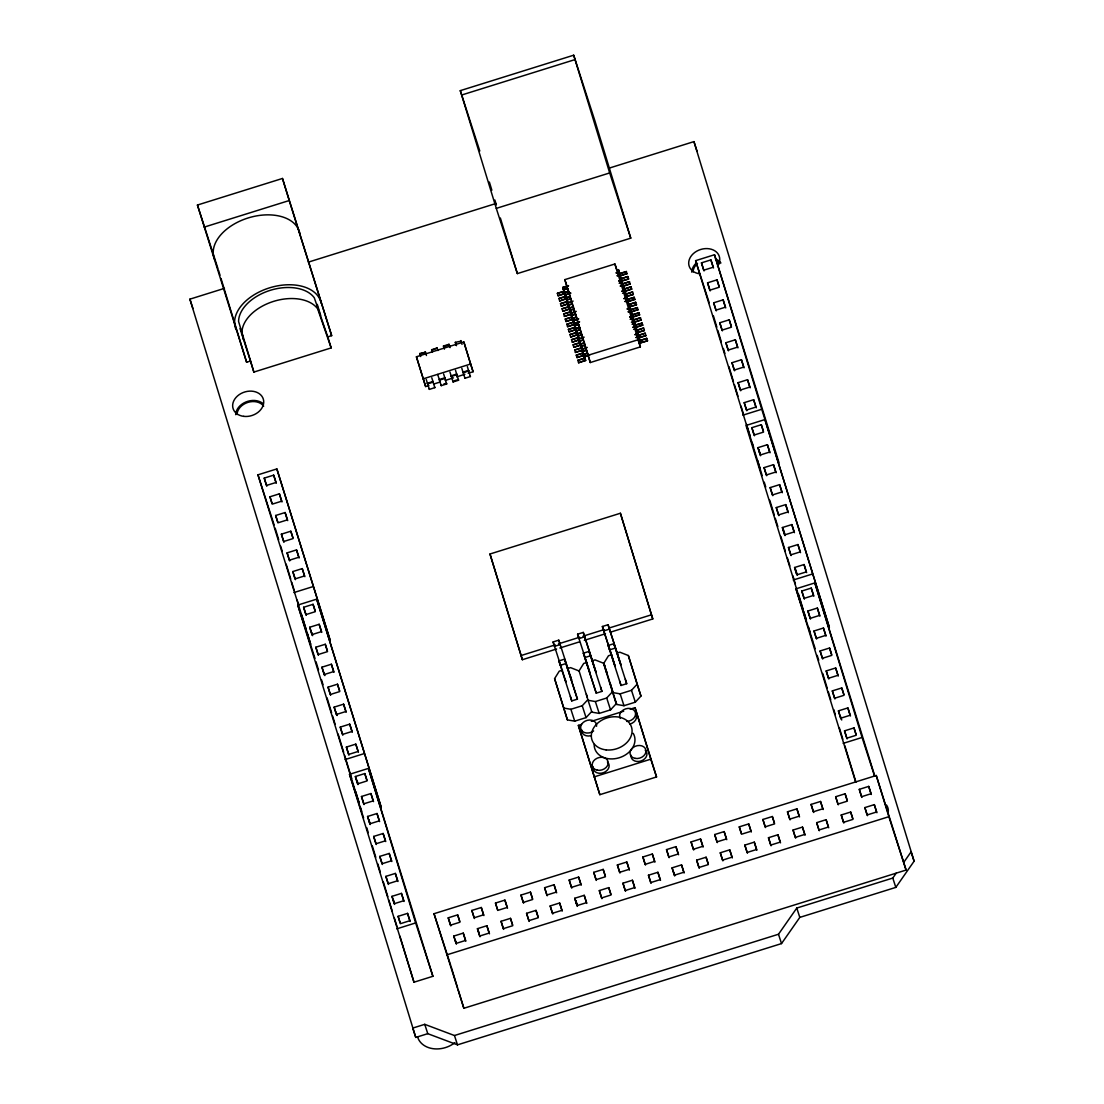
<?xml version="1.0" encoding="UTF-8"?>
<svg xmlns="http://www.w3.org/2000/svg" width="1104" height="1104" viewBox="0 0 1104 1104"><rect width="100%" height="100%" fill="white"/><g stroke="black" fill="none" stroke-linecap="round" stroke-linejoin="round"><path stroke-width="1.5" d="M591.689 711.528L586.058 717.614L574.729 721.147L567.415 719.891L554.594 678.629L559.245 671.177L562.474 670.169M616.598 653.209L619.841 652.188L628.342 655.528L640.941 696.086L635.324 702.172L623.981 705.704L616.681 704.449L603.86 663.187L608.497 655.735L611.74 654.727M608.856 168.222L693.947 141.616L914.098 861.203L895.813 887.395L799.807 917.396L781.508 943.589L457.484 1044.853L427.772 1033.675L415.766 1037.415L412.744 1028.086L424.75 1024.333L454.462 1035.524L778.499 934.246L796.784 908.054L892.791 878.053L896.213 873.154M903.748 862.362L911.076 851.86L914.098 861.203M563.592 708.037L570.892 709.292L582.236 705.746L587.852 699.674L591.896 712.149L599.196 713.405L610.54 709.858L616.17 703.786L603.557 663.228L595.056 659.888L591.813 660.896M586.955 662.414L583.712 663.435L579.076 670.873L588.059 700.281L595.373 701.551L606.703 698.004L612.334 691.918M612.844 692.594L620.158 693.85L631.488 690.304L637.118 684.232L628.342 655.528M460.299 90.638L573.694 55.2L594.766 120.419L630.757 238.16L517.362 273.599L496.289 208.38L460.299 90.638L479.785 150.972M461.638 95.027L575.032 59.588M253.865 372.076L250.498 361.036L246.62 362.25L197.437 205.04L282.472 178.462L331.669 335.657L327.778 336.872L314.295 297.776A40.544 25.516 -17 0 0 270.204 290.338A40.544 25.516 -17 0 0 238.574 321.443L253.865 372.076L331.159 347.912L327.778 336.872M204.185 227.12L289.22 200.542L331.669 335.657M415.766 1037.415L189.902 299.156L224.457 288.351M308.361 262.131L495.931 203.509M496.289 208.38L609.684 172.942L630.757 238.16M614.9 263.98L640.375 346.891L590.295 362.54L564.82 279.629L614.9 263.98L616.75 269.666M567.746 288.53L563.523 289.869L562.764 287.399L568.408 285.632M618.778 272.233L618.516 269.942M562.861 287.702L568.56 285.867M616.267 272.688L619.082 271.819M563.44 289.607L567.663 288.282M616.101 273.019L619.178 272.108L618.406 269.611L621.938 282.541L620.821 278.719L627.872 276.524L620.917 278.981M619.344 273.833L626.382 271.625L619.247 273.557L620.365 277.394L619.648 273.433M563.923 289.745L563.247 287.523L565.151 293.581L558.113 295.789L557.354 293.333L564.406 291.125M564.475 291.373L557.354 293.333M617.164 275.641L619.979 274.758M564.337 292.546L568.574 291.235M617.246 275.89L620.089 275.089M564.434 292.85L568.808 291.428M619.91 275.738L626.975 273.585L620.02 276.041M564.655 293.374L558.113 295.789M570.658 293.002L565.013 294.754L571.403 315.634L575.626 314.295M565.496 294.906L563.992 291.194L565.483 294.851M565.096 295.03L570.727 293.25M566.725 298.742L559.687 300.937L558.928 298.48L565.966 296.231L567.07 300.053M566.062 296.534L558.928 298.48M618.737 280.789L621.552 279.905M618.82 281.037L621.635 280.154M565.91 297.694L570.147 296.383M621.662 280.237L622.697 284.901M566.007 297.997L570.382 296.576M621.483 280.885L628.631 278.981L621.593 281.189L618.102 270.011M566.628 298.397L559.687 300.937M619.413 282.997L622.228 282.113M619.261 283.314L622.311 282.362M566.587 299.902L570.823 298.591M570.892 298.839L566.669 300.178L562.764 287.399M762.188 475.603L695.603 260.654L714.509 254.748L778.982 462.631M622.394 283.866L629.459 281.686L622.49 284.128M568.312 303.89L561.26 306.084L560.501 303.628L567.539 301.378L568.643 305.201L567.139 301.502M567.635 301.682L560.501 303.628M620.31 285.936L623.125 285.053M567.497 302.855L573.128 301.088M620.393 286.184L623.249 285.398M571.955 301.737L567.98 303.034M623.07 286.033L630.136 283.894L623.167 286.336M567.801 303.669L564.82 292.67M568.229 303.641L561.26 306.084M710.907 259.895L713.156 267.251L703.703 270.204L701.454 262.849L710.907 259.895L713.515 267.982M568.16 305.063L572.396 303.738M623.498 287.633L622.794 283.742M568.243 305.311L572.479 303.986M624.064 289.276L631.033 286.833L623.967 289.013L625.085 292.836M568.353 304.166L569.885 309.037L562.833 311.245L562.074 308.789L569.112 306.526L570.216 310.348M420.707 356.551L419.755 353.432L425.468 352.286M432.382 352.273L431.609 349.733L437.143 348.008L431.885 350.285L432.106 351.003M444.429 349.14L443.463 346.021L448.997 344.296L450.073 347.622M456.283 345.442L455.331 342.323L461.044 341.177M569.209 306.829L562.074 308.789M425.468 352.286L420.017 353.998L420.238 354.715M445.105 346.159L447.824 345.29M621.883 291.097L624.698 290.214M621.966 291.346L624.422 290.669M569.071 308.002L573.293 306.677M569.153 308.306L573.528 306.884M624.643 291.194L631.709 289.041L624.74 291.484M428.918 385.531L425.647 386.552L416.415 356.771L463.846 341.95L473.078 371.731L468.179 373.262M569.774 308.706L562.833 311.245M622.559 293.305L625.375 292.422L629.363 306.636M625.071 292.795L624.367 288.889M573.97 308.885L569.747 310.21L574.121 324.328M574.052 309.134L569.83 310.472L568.712 306.65M625.637 294.437L632.606 291.98L625.554 294.161L626.658 297.997M571.458 314.185L564.406 316.393L563.661 313.936L570.685 311.673L571.803 315.509M570.782 311.977L563.661 313.936M570.644 313.15L576.274 311.397M626.396 295.693L630.37 309.879L637.408 307.685L630.274 309.617L631.378 313.453L630.674 309.493M575.101 312.032L571.127 313.329M623.208 286.654L626.617 296.217M626.23 296.396L633.365 294.437L626.313 296.645M571.348 313.853L564.406 316.393M624.133 298.453L626.948 297.569M571.32 315.358L575.543 314.047M623.981 298.77L627.058 297.873L620.655 276.966M627.21 299.584L634.262 297.376L627.127 299.322L628.231 303.145L627.527 299.198M573.031 319.346L565.979 321.54L565.234 319.084L572.272 316.889M572.355 317.138L565.234 319.084M625.043 301.392L627.859 300.509M625.112 301.64L627.969 300.84M572.217 318.311L576.44 316.986M572.314 318.601L576.674 317.179M627.79 301.489L634.855 299.336L627.886 301.792M572.935 319.056L565.979 321.54M572.893 320.505L578.524 318.752M578.606 319.001L572.976 320.781L571.858 316.958L577.751 334.788L570.713 336.996L577.654 334.457M634.11 322.147L628.7 304.469L635.752 302.289L628.797 304.732M574.604 324.493L567.566 326.687L566.807 324.231L573.832 321.982L574.949 325.804M579.421 321.692L573.79 323.458L578.841 339.784M573.887 323.762L579.586 321.926M629.39 306.691L636.511 304.745L629.459 306.94M574.508 324.148L567.566 326.687M717.007 279.864L719.256 287.233L709.817 290.186L707.567 282.817L717.007 279.864L719.104 286.336M627.293 308.747L630.108 307.864M627.127 309.079L630.191 308.126L629.101 304.345M574.466 325.666L578.689 324.341M576.178 329.641L569.14 331.849L568.381 329.392L575.419 327.184M575.501 327.433L568.381 329.392M628.19 311.701L631.005 310.817M575.363 328.606L579.586 327.281M628.273 311.949L631.115 311.149M575.46 328.909L579.835 327.488M630.936 311.797L638.002 309.644L631.046 312.087M576.095 329.392L569.14 331.849M576.04 330.814L580.262 329.489M423.163 378.851L470.594 364.03L473.078 371.731M576.523 330.952L575.018 327.253L576.509 330.91M576.122 331.09L580.345 329.737M631.943 315.04L638.981 312.832L631.847 314.764L632.951 318.601L632.247 314.64M570.713 336.996L569.954 334.54L576.992 332.276L578.096 336.113M577.075 332.58L569.954 334.54M629.763 316.848L632.578 315.965M629.846 317.096L632.661 316.213M576.937 333.753L581.159 332.442M577.033 334.057L581.408 332.635M632.509 316.945L639.575 314.792L632.62 317.248M630.439 319.056L633.254 318.173M630.274 319.373L633.337 318.421M577.613 335.961L581.836 334.65M427.414 383.254L432.947 381.529M444.802 377.816L439.268 379.541L441.241 385.655L446.692 383.957L446.471 383.226L443.739 384.082M451.122 375.843L456.656 374.118M468.524 370.406L462.976 372.131L464.95 378.244L470.401 376.547L470.18 375.815M581.918 334.898L577.696 336.237L576.592 332.401M455.497 370.309L456.849 374.698L451.315 376.436L449.963 372.034M467.351 366.597L468.703 370.985L463.169 372.724L461.817 368.336M633.517 320.188L640.472 317.731L633.42 319.925L634.538 323.748L638.912 337.852L645.95 335.644L645.205 333.187L638.14 335.368L639.257 339.204L638.54 335.243M579.324 339.949L572.286 342.143L571.527 339.687L578.565 337.438L579.669 341.26M578.648 337.741L571.527 339.687M433.831 383.999L440.372 381.956M445.271 380.425L453.454 377.872M456.725 376.85L464.908 374.284M584.154 337.148L578.51 338.914L582.898 353.059M631.419 322.244L634.262 321.443M582.981 337.783L579.007 339.08M634.082 322.092L641.148 319.939L634.193 322.396M632.012 324.203L634.828 323.32M579.186 341.122L583.423 339.797M634.51 323.693L633.82 319.801M583.492 340.046L579.269 341.384L578.165 337.562M454.241 380.797L458.326 379.528L458.546 380.245L453.095 381.943L451.094 375.705M427.372 383.116L429.387 389.367L434.824 387.656L434.603 386.938M634.234 322.713L635.09 325.335L642.128 323.141L634.993 325.073L636.111 328.895M580.897 345.097L573.859 347.291L573.1 344.834L580.138 342.585L581.242 346.408M580.221 342.889L573.1 344.834M632.909 327.143L635.725 326.273M632.992 327.391L635.449 326.729M580.083 344.062L584.32 342.737M580.18 344.365L584.554 342.944M635.656 327.239L642.721 325.1L635.766 327.543M723.12 299.846L725.369 307.202L715.916 310.155L713.667 302.8L723.12 299.846L725.728 307.919M580.4 344.876L573.859 347.291M633.586 329.351L636.401 328.468M636.083 328.854L635.393 324.949M580.759 346.27L584.996 344.945M585.065 345.193L580.842 346.532L579.738 342.709M636.594 330.275L643.632 328.04L636.663 330.496M582.484 350.244L575.432 352.452L574.673 349.996L581.711 347.732L582.815 351.569M581.808 348.036L574.673 349.996M581.67 349.209L587.3 347.443M581.753 349.513L586.127 348.091M637.629 332.276L644.377 330.496L637.339 332.69M582.374 349.913L575.432 352.452M635.159 334.512L637.974 333.629L640.803 342.626L640.127 340.405M586.569 350.092L582.332 351.417L585.148 360.387L584.458 358.165M635.007 334.829L638.084 333.932L636.967 330.096L637.684 334.057M586.652 350.341L582.415 351.693L581.311 347.857M584.389 356.716L582.884 353.004L584.002 356.84L589.633 355.06M638.236 335.644L645.205 333.187M584.057 355.391L577.006 357.599L576.247 355.143L583.298 352.935M583.381 353.183L576.247 355.143M636.056 337.451L638.871 336.568M583.243 354.356L587.466 353.045M636.139 337.7L638.995 336.899M583.326 354.66L587.701 353.239M638.816 337.548L645.95 335.644M583.961 355.115L577.006 357.599M583.919 356.564L638.071 339.77L640.375 346.891M646.778 338.335L647.537 340.791L640.486 342.999L639.727 340.529L646.778 338.335L639.809 340.791M578.579 362.747L577.834 360.29L584.858 358.041L585.631 360.553L578.579 362.747L585.52 360.208M584.954 358.345L577.834 360.29M640.389 342.695L647.537 340.791M729.22 319.815L731.469 327.17L722.03 330.124L719.767 322.768L729.22 319.815L731.317 326.273M307.174 632.84L310.679 644.281L257.95 474.83L276.856 468.924L330.082 640.016L276.856 468.924M273.682 475.148L275.931 482.503L266.478 485.456L264.229 478.101L273.682 475.148L276.29 483.235M735.333 339.784L737.582 347.139L728.129 350.092L725.88 342.737L735.333 339.784L737.941 347.87M279.395 493.833L281.644 501.202L272.191 504.155L269.942 496.786L279.395 493.833L282.003 501.92M741.433 359.752L743.682 367.108L734.229 370.061L731.98 362.705L741.433 359.752L744.041 367.839M285.108 512.532L287.357 519.887L277.904 522.841L275.655 515.485L285.108 512.532L287.716 520.619M747.546 379.721L749.795 387.076L740.342 390.029L738.093 382.674L747.546 379.721L750.154 387.808M290.821 531.217L293.071 538.573L283.631 541.526L281.382 534.17L290.821 531.217L292.919 537.689M753.646 399.703L755.895 407.072L746.456 410.026L744.206 402.656L753.646 399.703L756.268 407.79M296.534 549.916L298.784 557.272L289.345 560.225L287.095 552.869L296.534 549.916L299.156 557.989M742.854 415.173L761.746 409.267L829.38 627.458L764.893 419.575L746 425.482L806.293 620.434M761.305 424.723L763.554 432.092L754.101 435.045L751.852 427.676L761.305 424.723L763.388 431.195M302.248 568.601L304.497 575.957L295.058 578.91L292.808 571.555L302.248 568.601L304.87 576.688M293.94 592.558L312.846 586.652M767.404 444.705L769.654 452.06L760.201 455.014L757.951 447.658L767.404 444.705L770.012 452.778M359.117 803.257L297.763 605.075L316.669 599.168L381.142 807.052L316.669 599.168M313.067 604.316L315.316 611.671L305.863 614.624L303.614 607.269L313.067 604.316L315.151 610.788M773.504 464.674L775.753 472.029L766.314 474.982L764.065 467.627L773.504 464.674L776.126 472.76M556.609 649L522.371 659.709L489.983 554.001L620.393 513.25L652.781 618.944L610.402 632.192M319.166 624.284L321.416 631.654L311.977 634.607L309.727 627.238L319.166 624.284L321.788 632.371M779.617 484.642L781.867 491.998L772.414 494.951L770.164 487.595L779.617 484.642L782.225 492.729M325.28 644.267L327.529 651.622L318.076 654.575L315.827 647.22L325.28 644.267L327.364 650.725M785.717 504.611L787.966 511.966L778.513 514.919L776.264 507.564L785.717 504.611L788.325 512.698M331.379 664.235L333.629 671.591L324.19 674.544L321.94 667.189L331.379 664.235L334.001 672.322M791.83 524.579L794.08 531.935L784.627 534.902L782.377 527.533L791.83 524.579L794.438 532.666M337.493 684.204L339.742 691.559L330.289 694.513L328.04 687.157L337.493 684.204L339.577 690.676M797.93 544.548L800.179 551.917L790.726 554.87L788.477 547.501L797.93 544.548L800.538 552.635M343.592 704.173L345.842 711.528L336.389 714.481L334.139 707.126L343.592 704.173L346.201 712.259M584.609 636.829L578.951 638.609L577.599 634.193L583.271 632.413L596.105 672.405L583.271 632.413M558.79 640.168L560.142 644.584L554.47 646.351L553.118 641.935L558.79 640.168L571.624 680.147L570.271 675.731M602.384 626.492L615.218 666.485L602.384 626.492L608.056 624.726L620.89 664.705L608.056 624.726M804.043 564.544L806.293 571.9L796.84 574.853L794.59 567.497L804.043 564.544L806.651 572.631M521.033 655.555L555.271 644.86M558.527 643.839L579.71 637.215M582.981 636.194L604.164 629.57M609.063 628.038L651.443 614.804L652.781 618.944M603.736 630.908L609.394 629.142M559.866 647.993L579.421 641.879M584.32 640.348L605.503 633.724M793.238 580.014L812.144 574.108M349.706 724.141L351.955 731.497L342.502 734.45L340.253 727.094L349.706 724.141L352.314 732.228M558.928 660.923L564.586 659.143L577.433 699.136L571.762 700.916L558.928 660.923L560.266 665.339L565.938 663.559L577.433 699.136M583.395 653.182L589.067 651.401L601.915 691.394L596.243 693.16L583.395 653.182L596.243 693.16M608.18 645.481L613.852 643.701L626.699 683.693L621.028 685.474L608.18 645.481L609.532 649.897L615.204 648.117L613.852 643.701M855.71 782.17L795.943 588.832L814.835 582.926L874.796 776.029M584.747 657.584L590.419 655.817L589.067 651.401M811.233 588.087L813.482 595.442L804.043 598.396L801.794 591.04L811.233 588.087L813.855 596.174M567.332 668.638L570.575 667.63L579.076 670.97M355.805 744.124L358.055 751.493L348.616 754.446L346.366 747.091L355.805 744.124L358.427 752.21M817.346 608.056L819.596 615.411L810.143 618.364L807.893 611.009L817.346 608.056L819.955 616.142M345.014 759.593L363.906 753.687M349.513 774.318L368.405 768.412L432.892 976.295L413.986 982.201L349.513 774.318L363.616 817.981M823.446 628.024L825.695 635.393L816.256 638.347L814.007 630.977L823.446 628.024L826.068 636.111M364.803 773.559L367.052 780.928L357.613 783.881L355.364 776.512L364.803 773.559L366.901 780.031M630.191 709.182L635.048 707.664L656.549 776.954L599.845 794.687L578.358 725.383L581.587 724.376M591.316 721.34L623.705 711.211M829.559 648.007L831.809 655.362L822.356 658.315L820.106 650.96L829.559 648.007L831.643 654.465M370.916 793.541L373.166 800.897L363.713 803.85L361.463 796.495L370.916 793.541L373.525 801.614M835.659 667.975L837.908 675.331L828.455 678.284L826.206 670.928L835.659 667.975L838.267 676.062M377.016 813.51L379.265 820.865L369.826 823.819L367.577 816.463L377.016 813.51L379.624 821.597M841.772 687.944L844.022 695.299L834.569 698.252L832.319 690.897L841.772 687.944L843.856 694.416M383.129 833.479L385.379 840.834L375.926 843.787L373.676 836.432L383.129 833.479L385.738 841.565M594.104 776.899L650.794 759.179L656.549 776.954M847.872 707.912L850.121 715.268L840.668 718.221L838.419 710.866L847.872 707.912L850.48 715.999M389.229 853.447L391.478 860.803L382.025 863.756L379.776 856.4L389.229 853.447L391.837 861.534M853.985 727.895L856.235 735.25L846.782 738.203L844.532 730.848L853.985 727.895L856.069 734.367M395.342 873.416L397.592 880.771L388.139 883.724L385.889 876.369L395.342 873.416L397.951 881.503M843.18 743.365L862.086 737.458L874.616 776.264M401.442 893.384L403.691 900.754L394.238 903.707L391.989 896.338L401.442 893.384L404.05 901.471M407.555 913.381L409.805 920.736L400.352 923.689L398.102 916.334L407.555 913.381L410.164 921.467M434.024 913.712L876.259 775.491L906.094 870.062L463.859 1008.283L434.024 913.712L450.736 965.462M396.75 928.85L415.656 922.93L432.892 976.295M457.663 914.871L459.913 922.226L450.473 925.18L448.224 917.824L457.663 914.871L459.761 921.343M481.289 907.488L483.538 914.843L474.099 917.797L471.85 910.441L481.289 907.488L483.911 915.575M504.914 900.105L507.164 907.46L497.725 910.414L495.475 903.058L504.914 900.105L507.536 908.192M530.431 892.129L532.68 899.484L523.227 902.437L520.978 895.082L530.431 892.129L532.528 898.601M554.056 884.746L556.306 892.101L546.853 895.054L544.603 887.699L554.056 884.746L556.664 892.832M578.62 877.073L580.87 884.428L571.43 887.381L569.181 880.026L578.62 877.073L581.242 885.16M603.198 869.386L605.447 876.742L595.994 879.695L593.745 872.339L603.198 869.386L605.282 875.858M626.824 862.003L629.073 869.359L619.62 872.312L617.371 864.956L626.824 862.003L629.432 870.09M652.326 854.027L654.589 861.396L645.136 864.349L642.887 856.98L652.326 854.027L654.948 862.114M675.952 846.644L678.201 854.013L668.762 856.966L666.512 849.597L675.952 846.644L678.574 854.731M700.529 838.971L702.779 846.326L693.326 849.28L691.076 841.924L700.529 838.971L703.138 847.058M724.155 831.588L726.404 838.943L716.951 841.897L714.702 834.541L724.155 831.588L726.763 839.675M748.719 823.901L750.968 831.271L741.515 834.224L739.266 826.855L748.719 823.901L751.327 831.988M772.345 816.518L774.594 823.888L765.141 826.841L762.892 819.472L772.345 816.518L774.428 822.991M796.909 808.846L799.158 816.201L789.719 819.154L787.469 811.799L796.909 808.846L799.531 816.932M820.534 801.463L822.784 808.818L813.331 811.771L811.081 804.416L820.534 801.463L823.142 809.549M845.112 793.776L847.361 801.145L837.908 804.098L835.659 796.729L845.112 793.776L847.196 800.248M868.724 786.393L870.973 793.762L861.534 796.715L859.285 789.346L868.724 786.393L871.346 794.48M463.252 933.115L465.502 940.47L456.049 943.423L453.799 936.068L463.252 933.115L465.86 941.201M486.878 925.732L489.127 933.087L479.674 936.04L477.425 928.685L486.878 925.732L489.486 933.818M510.49 918.349L512.739 925.704L503.3 928.657L501.05 921.302L510.49 918.349L512.587 924.821M536.006 910.372L538.255 917.728L528.816 920.681L526.567 913.325L536.006 910.372L538.103 916.844M559.631 902.989L561.881 910.345L552.428 913.298L550.178 905.942L559.631 902.989L562.24 911.076M584.209 895.316L586.459 902.672L577.006 905.625L574.756 898.27L584.209 895.316L586.817 903.403M608.773 887.63L611.023 894.985L601.57 897.938L599.32 890.583L608.773 887.63L610.857 894.102M632.399 880.247L634.648 887.602L625.195 890.555L622.946 883.2L632.399 880.247L635.007 888.334M657.915 872.27L660.164 879.64L650.711 882.593L648.462 875.224L657.915 872.27L660.523 880.357M681.541 864.887L683.79 872.257L674.337 875.21L672.088 867.841L681.541 864.887L684.149 872.974M706.105 857.215L708.354 864.57L698.901 867.523L696.652 860.168L706.105 857.215L708.188 863.687M729.73 849.832L731.98 857.187L722.527 860.14L720.277 852.785L729.73 849.832L732.338 857.918M754.294 842.145L756.544 849.514L747.091 852.467L744.841 845.098L754.294 842.145L756.902 850.232M777.92 834.762L780.169 842.131L770.716 845.084L768.467 837.715L777.92 834.762L780.528 842.849M802.484 827.089L804.733 834.445L795.294 837.398L793.045 830.042L802.484 827.089L805.106 835.176M826.109 819.706L828.359 827.062L818.92 830.015L816.67 822.659L826.109 819.706L828.731 827.793M850.687 812.033L852.937 819.389L843.484 822.342L841.234 814.987L850.687 812.033L852.771 818.492M874.313 804.637L876.562 812.006L867.109 814.959L864.86 807.59L874.313 804.637L876.921 812.723M446.623 954.919L888.858 816.698L906.094 870.062M331.159 347.912L317.662 308.816A40.544 25.516 -17 0 0 273.585 301.378A40.544 25.516 -17 0 0 241.942 332.483L243.363 339.549M693.947 141.616L696.969 150.958M701.454 262.849L704.062 270.935M707.567 282.817L710.176 290.904M713.667 302.8L716.275 310.873M719.767 322.768L722.389 330.855M725.88 342.737L728.488 350.824M731.98 362.705L734.602 370.792M738.093 382.674L740.701 390.761M744.206 402.656L746.815 410.743M751.852 427.676L754.46 435.763M758.793 449.59L759.842 452.833M757.951 447.658L760.559 455.731M764.065 467.627L766.673 475.714M770.164 487.595L772.772 495.682M776.264 507.564L778.886 515.651M783.053 528.581L785.151 535.054M782.377 527.533L784.985 535.619M788.477 547.501L791.099 555.588M795.266 568.532L797.364 574.991M695.603 260.654L709.182 302.689M794.59 567.497L796.674 573.956M801.794 591.04L804.402 599.127M807.893 611.009L810.502 619.096M814.007 630.977L816.615 639.064M820.106 650.96L822.715 659.033M826.206 670.928L828.828 679.015M832.319 690.897L834.928 698.984M840.668 716.772L841.717 720.001M892.791 878.053L895.813 887.395M838.419 710.866L841.041 718.952M844.532 730.848L847.141 738.935M808.39 626.906L809.95 631.75M795.943 588.832L813.179 642.197M859.285 789.346L861.893 797.433M864.86 807.59L867.468 815.677M835.659 796.729L838.267 804.816M841.234 814.987L843.842 823.06M811.081 804.416L813.703 812.503M816.67 822.659L819.278 830.746M629.432 305.656L634.496 322.023M634.151 321.112L638.567 335.299M638.581 336.982L640.486 342.999M787.469 811.799L790.078 819.886M793.045 830.042L795.653 838.129M796.784 908.054L799.807 917.396M762.892 819.472L765.5 827.558M768.467 837.715L771.089 845.802M778.499 934.246L781.508 943.589M564.82 279.629L567.125 286.75M739.266 826.855L741.364 833.327M744.841 845.098L747.463 853.185M569.54 308.126L573.928 322.285L566.807 324.231M577.42 333.877L579.241 339.659L572.286 342.143M579.365 340.211L582.388 349.954M582.139 349.333L585.631 360.553M714.702 834.541L717.31 842.628M720.277 852.785L722.885 860.872M691.076 841.924L693.685 850.011M696.652 860.168L699.26 868.255M637.118 684.232L640.941 696.086M631.488 690.304L635.324 702.172M620.158 693.85L623.981 705.704M666.512 849.597L669.121 857.684M673.813 872.243L674.861 875.472M672.088 867.841L674.696 875.927M603.86 663.187L604.813 666.14M605.779 669.107L607.214 673.55M603.557 663.228L604.523 666.195M605.475 669.148L606.91 673.606M606.703 698.004L610.54 709.858M577.599 634.193L589.909 672.557M595.373 701.551L599.196 713.405M642.887 856.98L645.495 865.067M648.462 875.224L651.07 883.31M582.236 705.746L586.058 717.614M470.401 376.547L468.4 370.295L468.62 371.013M553.118 641.935L565.952 681.927L565.055 678.988M455.331 342.323L456.49 345.621M578.358 725.383L599.845 794.687M570.892 709.292L574.729 721.147M617.371 864.956L619.979 873.043M622.946 883.2L625.554 891.287M458.546 380.245L456.545 374.008L456.766 374.725M554.594 678.629L567.415 719.891M443.463 346.021L443.96 347.291M446.692 383.957L444.691 377.72L444.898 378.424L439.461 380.135L437.722 374.477M593.745 872.339L596.353 880.426M599.32 890.583L601.928 898.67M489.983 554.001L522.371 659.709M434.824 387.656L432.823 381.418L433.044 382.136L427.593 383.847L426.241 379.445M416.415 356.771L425.647 386.552M569.181 880.026L571.789 888.113M575.971 901.043L577.53 905.887M575.598 900.312L577.171 905.17M574.756 898.27L577.364 906.356M544.603 887.699L547.211 895.786M550.178 905.942L552.8 914.029M520.978 895.082L523.6 903.169M526.567 913.325L529.175 921.412M495.475 903.058L497.559 909.53M501.05 921.302L503.659 929.389M471.85 910.441L474.458 918.528M478.267 930.741L479.315 933.97M477.425 928.685L480.033 936.772M448.224 917.824L450.832 925.911M455.165 939.739L456.214 942.968M453.799 936.068L456.407 944.155M239.996 328.509L250.498 361.036M197.437 205.04L217.971 268.631M454.462 1035.524L457.484 1044.853M264.229 478.101L266.851 486.188M269.942 496.786L272.039 503.258M275.655 515.485L277.753 521.944M281.382 534.17L283.99 542.257M287.095 552.869L289.703 560.942M292.808 571.555L295.417 579.641M303.614 607.269L306.236 615.356M311.618 632.413L312.653 635.656M309.727 627.238L312.335 635.324M315.827 647.22L318.435 655.293M323.817 672.364L324.866 675.593M321.94 667.189L324.548 675.275M328.04 687.157L330.648 695.244M336.03 712.301L337.079 715.53M334.139 707.126L336.761 715.213M340.253 727.094L342.861 735.181M346.366 747.091L348.974 755.164M356.965 780.321L358.013 783.55M257.95 474.83L274.137 524.952M355.364 776.512L357.972 784.599M361.463 796.495L364.072 804.568M368.943 820.024L369.978 823.253M367.577 816.463L370.185 824.55M373.676 836.432L376.285 844.519M379.776 856.4L382.398 864.487M385.889 876.369L388.498 884.456M393.355 899.898L394.404 903.141M391.989 896.338L394.597 904.424M297.763 605.075L314.999 658.426M398.102 916.334L400.186 922.792M360.152 806.486L361.726 811.343M424.75 1024.333L427.772 1033.675M189.902 299.156L192.924 308.485M876.259 775.491L888.858 816.698M714.509 254.748L761.746 409.267M814.835 582.926L862.086 737.458M713.35 315.661L716.869 327.157M717.862 330.455L721.381 341.964M723.396 348.533L724.9 353.459M728.93 366.611L733.442 381.418M734.45 384.703L737.969 396.212M740.991 406.065L743.503 414.29M746.511 424.157L750.03 435.666M752.045 442.235L753.549 447.175M757.579 460.327L760.09 468.538M764.244 482.131L765.748 487.057M769.764 500.209L774.29 515.002M775.298 518.3L777.809 526.511M780.818 536.378L785.344 551.172M787.359 557.755L789.871 565.966M792.893 575.833L795.404 584.057M798.413 593.911L802.939 608.704M803.947 612.002L806.458 620.213M813.676 643.839L815.18 648.779M817.195 655.348L818.699 660.289M822.728 673.44L827.241 688.234M828.248 691.518L830.76 699.743M833.782 709.596L835.286 714.536M839.316 727.688L842.821 739.197M844.836 745.766L855.89 781.936M573.694 55.2L609.684 172.942M626.299 271.377L627.058 273.833M627.872 276.524L628.631 278.981M629.459 281.686L630.205 284.142M631.033 286.833L631.778 289.289M632.606 291.98L633.365 294.437M634.179 297.128L634.938 299.584M635.752 302.289L636.511 304.745M637.325 307.436L638.084 309.893M638.899 312.584L639.658 315.04M640.472 317.731L641.231 320.188M642.045 322.892L642.804 325.349M643.632 328.04L644.377 330.496M622.822 285.467L623.512 287.689M567.622 288.392L571.154 299.929M572.659 304.87L577.696 321.347M582.733 337.824L578.703 324.645L574.549 325.928L573.431 322.106M583.74 341.122L585.755 347.705M586.762 351.003L590.295 362.54M620.393 513.25L651.443 614.804M489.362 182.022L491.86 190.205M494.868 200.017L496.358 204.916M500.36 217.999L517.362 273.599M635.048 707.664L650.794 759.179M625.347 679.277L626.699 683.693M619.675 681.058L621.028 685.474M610.181 683.21L612.679 691.38M615.673 701.178L616.681 704.449M600.562 686.978L601.915 691.394M586.403 694.168L587.397 697.438M564.586 659.143L565.938 663.559M463.846 341.95L470.594 364.03M570.409 696.5L571.762 700.916M460.865 340.584L462.024 344.393M455.593 342.875L455.814 343.592M464.729 377.513L464.95 378.244M448.997 344.296L449.77 346.835M452.875 381.225L453.095 381.943M437.143 348.008L437.915 350.534M443.642 374.008L444.995 378.396M441.02 384.937L441.241 385.655M425.288 351.707L426.448 355.516M431.774 377.72L433.127 382.108M429.152 388.636L429.387 389.367M282.472 178.462L289.22 200.542M317.276 304.359L320.657 315.385M451.26 967.076L457.553 987.68M458.036 989.267L463.859 1008.283M218.495 270.259L220 275.186M221.007 278.47L246.62 362.25M368.405 768.412L415.656 922.93M275.186 528.181L278.691 539.635M280.678 546.176L282.182 551.075M286.184 564.158L290.683 578.882M291.677 582.153L294.188 590.323M297.183 600.134L298.687 605.047M301.682 614.859L306.181 629.57M316.006 661.724L318.518 669.935M321.54 679.802L323.044 684.728M327.06 697.88L331.586 712.687M332.594 715.972L335.105 724.183M338.128 734.05L343.648 752.141M344.655 755.426L351.693 778.444M355.709 791.596L359.228 803.091M366.749 827.683L368.253 832.609M372.269 845.761L375.788 857.27M377.803 863.839L380.314 872.063M383.336 881.93L387.849 896.724M388.856 900.008L392.375 911.518M394.39 918.086L396.902 926.311M399.91 936.178L413.986 982.201M235.663 414.649A15.842 12.31 -17.9 0 1 245.668 402.077A15.842 12.31 -17.9 0 1 262.504 403.153M699.784 273.82A15.842 12.31 -17.9 0 1 689.779 258.377A15.842 12.31 -17.9 0 1 711.197 249.214A15.842 12.31 -17.9 0 1 717.462 266.243M691.711 272.122A15.842 12.31 -17.9 0 1 696.569 262.766M715.392 258.929A15.842 12.31 -17.9 0 1 720.912 262.987M886.471 805.023A15.842 12.31 -17.9 0 1 888.334 811.123M590.792 735.733A8.156 6.334 -17.9 0 1 581.629 729.744M593.621 730.972A8.156 6.334 -17.9 0 1 581.297 730.006A8.156 6.334 -17.9 0 1 587.411 720.291A8.156 6.334 -17.9 0 1 596.574 726.28M645.219 750.182A8.156 6.334 -17.9 0 1 641.203 760.918A8.156 6.334 -17.9 0 1 631.019 755.219M607.407 761.981A8.156 6.334 -17.9 0 1 603.391 772.703A8.156 6.334 -17.9 0 1 593.207 767.018M633.199 733.318A20.797 16.16 -17.9 0 1 618.654 757.924A20.797 16.16 -17.9 0 1 594.173 744.455M620.255 718.373A8.156 6.334 -17.9 0 1 625.678 708.851A8.156 6.334 -17.9 0 1 635.573 713.515A8.156 6.334 -17.9 0 1 626.699 721.423M635.863 714.385A8.156 6.334 -17.9 0 1 629.749 724.1M214.714 259.73A44.643 28.097 -17 0 1 248.041 217.985A44.643 28.097 -17 0 1 299.764 233.151M236.077 329.641A44.643 28.097 -17 0 1 269.417 287.882A44.643 28.097 -17 0 1 321.126 303.048M454.889 1042.659A23.57 18.326 -17.9 0 1 417.629 1037.084M237.029 414.511A14.462 11.233 -17.9 0 1 247.917 402.38A14.462 11.233 -17.9 0 1 263.69 406.189M693.064 271.984A14.462 11.233 -17.9 0 1 697.493 263.456M717.559 261.496A14.462 11.233 -17.9 0 1 719.725 263.649M243.749 416.36A15.842 12.31 -17.9 0 0 263.304 399.068A15.842 12.31 -17.9 0 0 237.512 395.963A15.842 12.31 -17.9 0 0 243.749 416.36M635.104 758.379A8.156 6.334 -17.9 0 0 645.923 750.085A8.156 6.334 -17.9 0 0 633.006 747.574A8.156 6.334 -17.9 0 0 635.104 758.379M597.292 770.178A8.156 6.334 -17.9 0 0 608.111 761.87A8.156 6.334 -17.9 0 0 595.194 759.359A8.156 6.334 -17.9 0 0 597.292 770.178M606.096 749.892A20.797 16.16 -17.9 0 0 631.488 727.012A20.797 16.16 -17.9 0 0 597.526 723.258A20.797 16.16 -17.9 0 0 606.096 749.892"/></g></svg>
